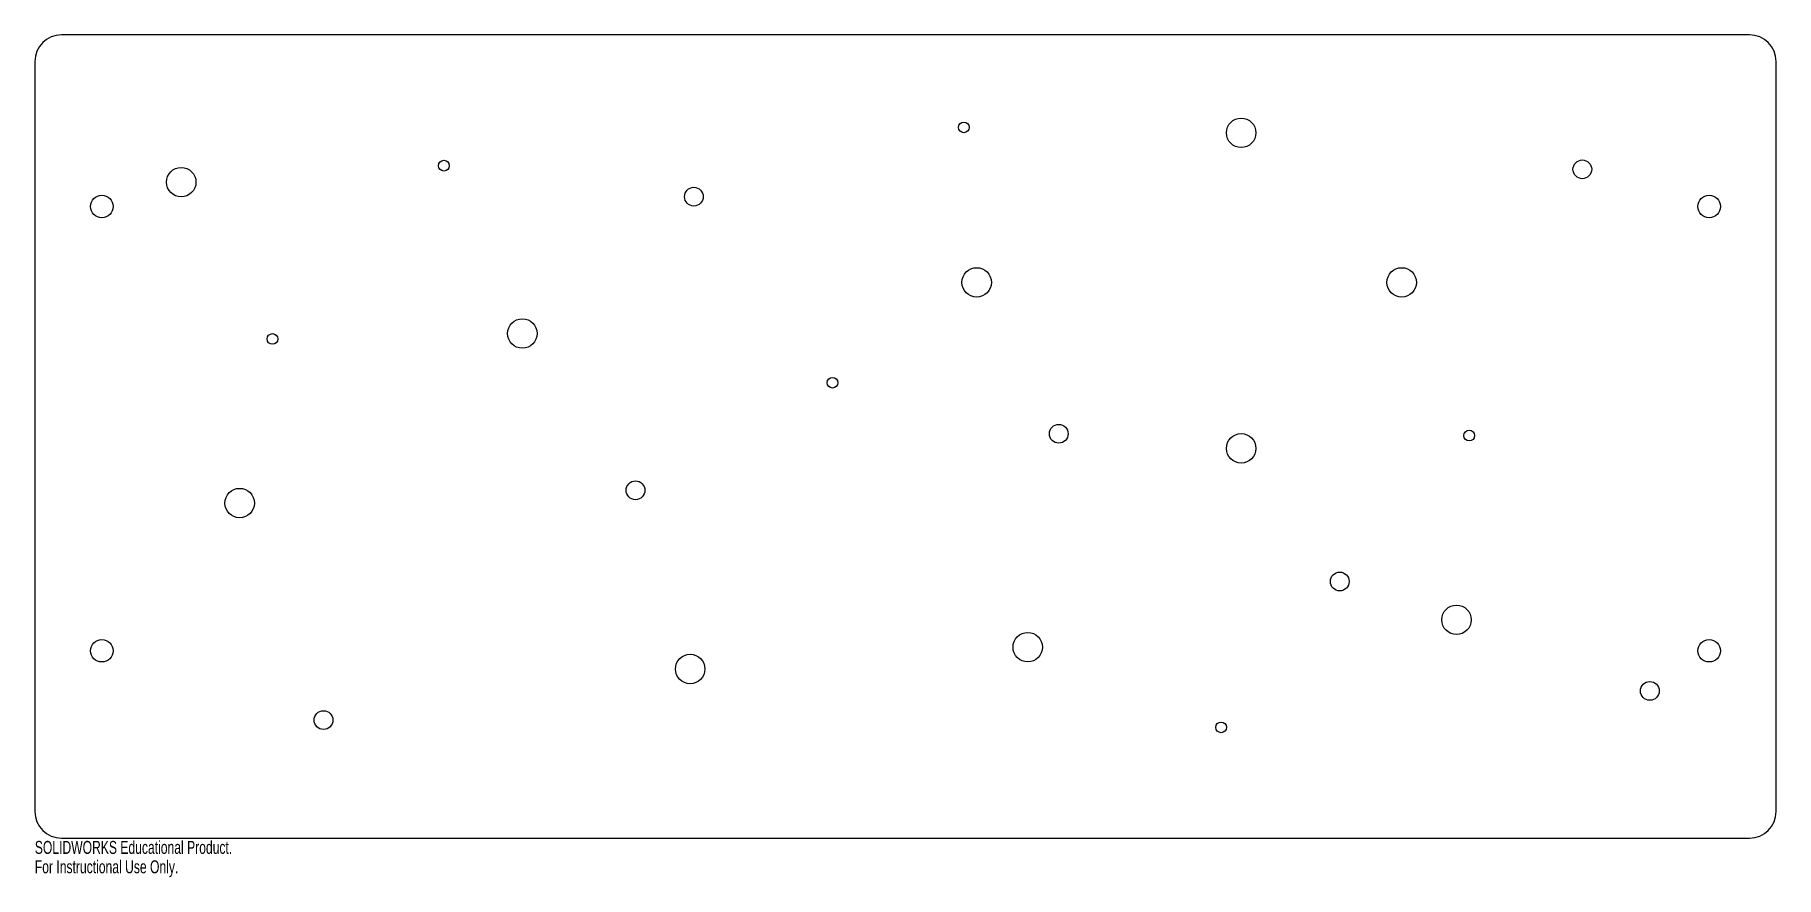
# Model space of a CAD drawing. Header units: millimetres. Extents: x 0 to 650, y -15 to 300.
import ezdxf

# ---------------------------------------------------------------- set-up
doc = ezdxf.new("R2010")
doc.units = ezdxf.units.MM
doc.styles.add('SLDTEXTSTYLE0', font='TXT', dxfattribs={"width": 0.7})

msp = doc.modelspace()

# ---------------------------------------------------------------- linework, layer by layer
at = {"color": 7, "linetype": 'Continuous', "lineweight": 25}
for p, q in [((640, 300), (10, 300)), ((0, 290), (0, 10)), ((650, 10), (650, 290)), ((10, 0), (640, 0))]:
    msp.add_line(p, q, dxfattribs=at)
for centre, radius in [((346.79, 265.43), 2), ((450.3, 263.38), 5.5), ((54.65, 245), 5.5), ((152.71, 251.13), 2), ((577.65, 249.77), 3.5), ((246.01, 239.55), 3.5), ((25, 235.86), 4.2), ((625, 235.86), 4.2), ((351.56, 207.54), 5.5), ((510.23, 207.54), 5.5), ((181.99, 188.48), 5.5), ((88.7, 186.43), 2), ((297.76, 170.09), 2), ((382.2, 151.02), 3.5), ((450.3, 145.57), 5.5), ((535.43, 150.34), 2), ((76.44, 125.14), 5.5), ((224.21, 129.91), 3.5), ((487.08, 95.86), 3.5), ((530.66, 81.56), 5.5), ((25, 70), 4.2), ((370.63, 71.35), 5.5), ((625, 70), 4.2), ((244.64, 63.17), 5.5), ((602.84, 55), 3.5), ((107.76, 44.11), 3.5), ((442.81, 41.38), 2)]:
    msp.add_circle(centre, radius, dxfattribs=at)
for centre, start, end in [((10, 290), 90, 180), ((640, 290), 0, 90), ((10, 10), 180, 270), ((640, 10), 270, 0)]:
    msp.add_arc(centre, 10, start, end, dxfattribs=at)

# ---------------------------------------------------------------- texts
at = {"color": 7, "linetype": 'Continuous', "char_height": 4.8336, "attachment_point": 1, "style": 'SLDTEXTSTYLE0'}
for s, insert in [('SOLIDWORKS Educational Product.', (0, -1.02)), ('For Instructional Use Only.', (0, -8.27))]:
    msp.add_mtext(s, dxfattribs=dict(at, insert=insert))

doc.saveas('drawing.dxf')
